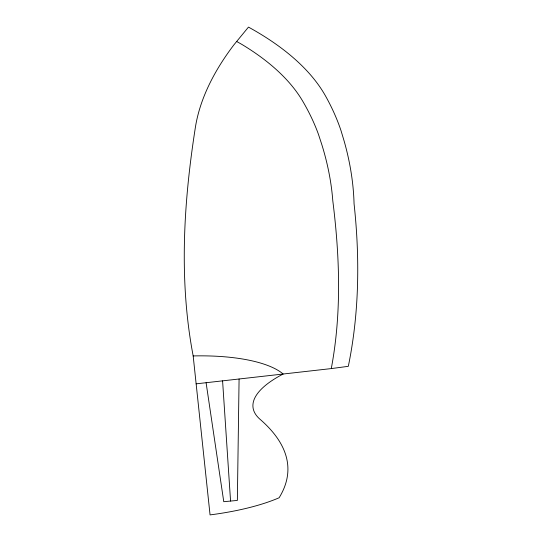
<?xml version="1.0" encoding="UTF-8"?>
<svg xmlns="http://www.w3.org/2000/svg" width="542" height="542" viewBox="0 0 542 542"><rect width="100%" height="100%" fill="white"/><g stroke="black" fill="none" stroke-linecap="round" stroke-linejoin="round"><path stroke-width="0.81" d="M239.083 378.993L237.355 500.429L223.765 501.696L206.095 382.713M196.136 383.838L331.379 368.574L331.447 367.666C341.724 312.578 339.712 256.054 332.788 200.703A2100.209 662.941 10.4 0 0 321.772 144.457L318.493 134.443A881.468 352.496 4.6 0 0 302.809 101.334A379.163 170.296 -0.8 0 0 241.861 44.41L236.603 41.436M331.379 368.574L348.316 366.324C359.305 312.924 359.929 257.809 354.062 203.738A2170.459 685.705 10.6 0 0 344.089 140.879L340.999 130.595A913.561 366.378 4.7 0 0 325.654 96.212A403.289 181.529 -0.7 0 0 248.473 27.1L233.893 44.864A564.534 244.93 -13.4 0 0 195.296 127.932C183.521 203.182 178.806 280.688 193.176 355.938L210.059 514.9A113.129 32.601 -5 0 0 279.116 497.759A586.146 164.904 -0.8 0 0 260.119 419.359A139.118 45.094 -7 0 1 283.154 374.021A113.305 37.791 -4.7 0 0 193.176 355.938M222.586 380.85L230.56 501.065"/></g></svg>
